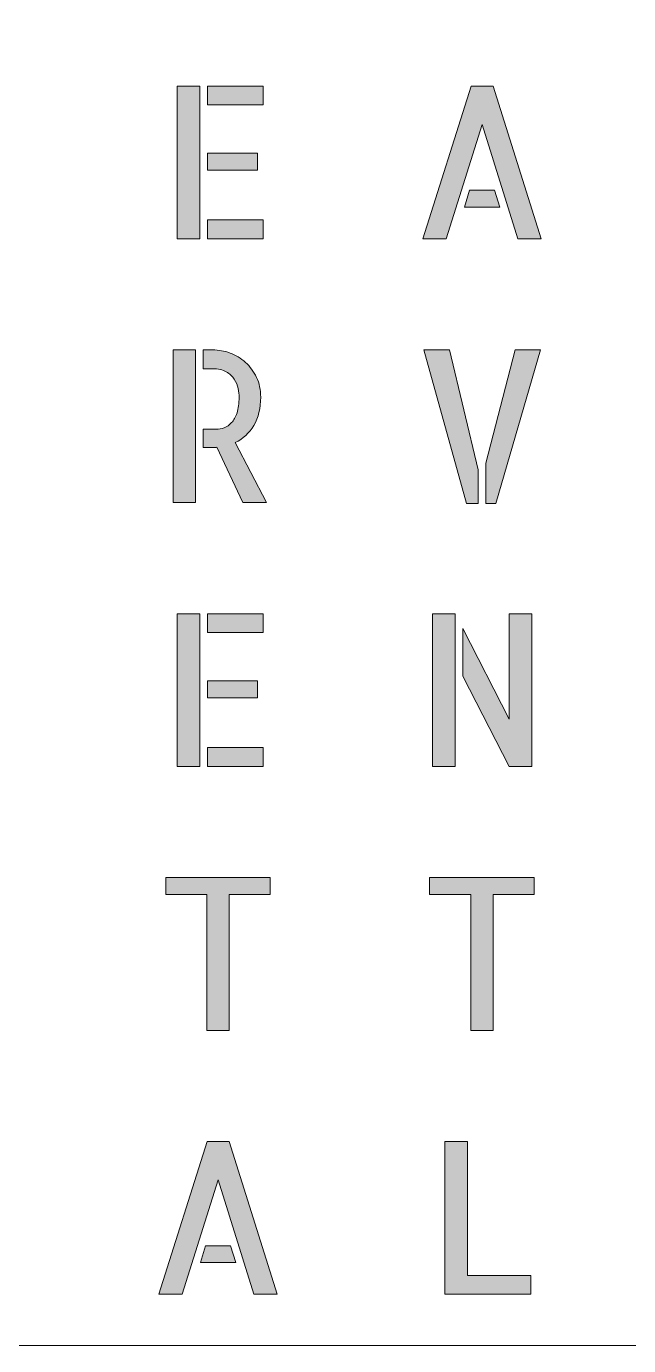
# Model space of a CAD drawing. Header units: millimetres. Extents: x -2 to 181, y -158 to 8.
# Drawn here: x 44.1 to 82.1, y -158.3 to -75 of the extents above; entities that cross this region are included whole.
import ezdxf

# ---------------------------------------------------------------- set-up
doc = ezdxf.new("R2010")
doc.units = ezdxf.units.MM
doc.header["$MEASUREMENT"] = 0
doc.layers.add('Laag 1', color=7, linetype='Continuous', lineweight=0)
doc.layers.add('Laag 2', color=7, linetype='Continuous', lineweight=0)

# ---------------------------------------------------------------- blocks, each defined once
blk = doc.blocks.new('Block_48')
at = {"layer": 'Laag 1', "true_color": 0x1d1d1b, "transparency": 33554687}
h = blk.add_hatch(color=250, dxfattribs=at)
h.dxf.hatch_style = 2
edge = h.paths.add_edge_path()
edge.add_spline(control_points=[(55.502, -87.227), (55.502, -87.227), (59.011, -87.227), (59.011, -87.227), (59.011, -87.227), (59.011, -88.419), (59.011, -88.419), (59.011, -88.419), (55.502, -88.419), (55.502, -88.419), (55.502, -88.419), (55.502, -87.227), (55.502, -87.227)], knot_values=[0, 0, 0, 0, 1, 1, 1, 2, 2, 2, 3, 3, 3, 4, 4, 4, 4], degree=3, periodic=0)
edge = h.paths.add_edge_path()
edge.add_spline(control_points=[(58.646, -84.072), (58.646, -84.072), (55.502, -84.072), (55.502, -84.072), (55.502, -84.072), (55.502, -82.999), (55.502, -82.999), (55.502, -82.999), (58.646, -82.999), (58.646, -82.999), (58.646, -82.999), (58.646, -84.072), (58.646, -84.072)], knot_values=[0, 0, 0, 0, 1, 1, 1, 2, 2, 2, 3, 3, 3, 4, 4, 4, 4], degree=3, periodic=0)
edge = h.paths.add_edge_path()
edge.add_spline(control_points=[(59.011, -78.77), (59.011, -78.77), (59.011, -79.962), (59.011, -79.962), (59.011, -79.962), (55.502, -79.962), (55.502, -79.962), (55.502, -79.962), (55.502, -78.77), (55.502, -78.77), (55.502, -78.77), (59.011, -78.77), (59.011, -78.77)], knot_values=[0, 0, 0, 0, 1, 1, 1, 2, 2, 2, 3, 3, 3, 4, 4, 4, 4], degree=3, periodic=0)
edge = h.paths.add_edge_path()
edge.add_spline(control_points=[(53.583, -78.77), (53.583, -78.77), (55.019, -78.77), (55.019, -78.77), (55.019, -78.77), (55.019, -88.419), (55.019, -88.419), (55.019, -88.419), (53.583, -88.419), (53.583, -88.419), (53.583, -88.419), (53.583, -78.77), (53.583, -78.77)], knot_values=[0, 0, 0, 0, 1, 1, 1, 2, 2, 2, 3, 3, 3, 4, 4, 4, 4], degree=3, periodic=0)
at = {"layer": 'Laag 1'}
for points in [[(53.583, -78.77), (53.583, -78.77), (55.019, -78.77), (55.019, -78.77), (55.019, -78.77), (55.019, -88.419), (55.019, -88.419), (55.019, -88.419), (53.583, -88.419), (53.583, -88.419), (53.583, -88.419), (53.583, -78.77), (53.583, -78.77)], [(59.011, -78.77), (59.011, -78.77), (59.011, -79.962), (59.011, -79.962), (59.011, -79.962), (55.502, -79.962), (55.502, -79.962), (55.502, -79.962), (55.502, -78.77), (55.502, -78.77), (55.502, -78.77), (59.011, -78.77), (59.011, -78.77)], [(58.646, -84.072), (58.646, -84.072), (55.502, -84.072), (55.502, -84.072), (55.502, -84.072), (55.502, -82.999), (55.502, -82.999), (55.502, -82.999), (58.646, -82.999), (58.646, -82.999), (58.646, -82.999), (58.646, -84.072), (58.646, -84.072)], [(55.502, -87.227), (55.502, -87.227), (59.011, -87.227), (59.011, -87.227), (59.011, -87.227), (59.011, -88.419), (59.011, -88.419), (59.011, -88.419), (55.502, -88.419), (55.502, -88.419), (55.502, -88.419), (55.502, -87.227), (55.502, -87.227)]]:
    blk.add_open_spline(points, degree=3, knots=[0, 0, 0, 0, 1, 1, 1, 2, 2, 2, 3, 3, 3, 4, 4, 4, 4], dxfattribs=at)
blk = doc.blocks.new('Block_49')
at = {"layer": 'Laag 1', "true_color": 0x1d1d1b, "transparency": 33554687}
h = blk.add_hatch(color=250, dxfattribs=at)
h.dxf.hatch_style = 2
edge = h.paths.add_edge_path()
edge.add_spline(control_points=[(73.623, -85.355), (73.623, -85.355), (73.964, -86.416), (73.964, -86.416), (73.964, -86.416), (71.715, -86.416), (71.715, -86.416), (71.715, -86.416), (72.045, -85.355), (72.045, -85.355), (72.045, -85.355), (73.623, -85.355), (73.623, -85.355)], knot_values=[0, 0, 0, 0, 1, 1, 1, 2, 2, 2, 3, 3, 3, 4, 4, 4, 4], degree=3, periodic=0)
edge = h.paths.add_edge_path()
edge.add_spline(control_points=[(76.555, -88.419), (76.555, -88.419), (75.095, -88.419), (75.095, -88.419), (75.095, -88.419), (72.846, -81.192), (72.846, -81.192), (72.846, -81.192), (70.573, -88.419), (70.573, -88.419), (70.573, -88.419), (69.101, -88.419), (69.101, -88.419), (69.101, -88.419), (72.139, -78.783), (72.139, -78.783), (72.139, -78.783), (73.54, -78.783), (73.54, -78.783), (73.54, -78.783), (76.555, -88.419), (76.555, -88.419)], knot_values=[0, 0, 0, 0, 1, 1, 1, 2, 2, 2, 3, 3, 3, 4, 4, 4, 5, 5, 5, 6, 6, 6, 7, 7, 7, 7], degree=3, periodic=0)
at = {"layer": 'Laag 1'}
for points, knots in [([(76.555, -88.419), (76.555, -88.419), (75.095, -88.419), (75.095, -88.419), (75.095, -88.419), (72.846, -81.192), (72.846, -81.192), (72.846, -81.192), (70.573, -88.419), (70.573, -88.419), (70.573, -88.419), (69.101, -88.419), (69.101, -88.419), (69.101, -88.419), (72.139, -78.783), (72.139, -78.783), (72.139, -78.783), (73.54, -78.783), (73.54, -78.783), (73.54, -78.783), (76.555, -88.419), (76.555, -88.419)], [0, 0, 0, 0, 1, 1, 1, 2, 2, 2, 3, 3, 3, 4, 4, 4, 5, 5, 5, 6, 6, 6, 7, 7, 7, 7]), ([(73.623, -85.355), (73.623, -85.355), (73.964, -86.416), (73.964, -86.416), (73.964, -86.416), (71.715, -86.416), (71.715, -86.416), (71.715, -86.416), (72.045, -85.355), (72.045, -85.355), (72.045, -85.355), (73.623, -85.355), (73.623, -85.355)], [0, 0, 0, 0, 1, 1, 1, 2, 2, 2, 3, 3, 3, 4, 4, 4, 4])]:
    blk.add_open_spline(points, degree=3, knots=knots, dxfattribs=at)
blk = doc.blocks.new('Block_57')
at = {"layer": 'Laag 1', "true_color": 0x1d1d1b, "transparency": 33554687}
h = blk.add_hatch(color=250, dxfattribs=at)
h.dxf.hatch_style = 2
edge = h.paths.add_edge_path()
edge.add_spline(control_points=[(59.223, -105.085), (59.223, -105.085), (57.727, -105.085), (57.727, -105.085), (57.727, -105.085), (56.09, -101.59), (56.09, -101.59), (56.067, -101.59), (56.041, -101.592), (56.014, -101.596), (55.986, -101.601), (55.945, -101.603), (55.89, -101.603), (55.835, -101.603), (55.755, -101.603), (55.649, -101.603), (55.543, -101.603), (55.404, -101.603), (55.231, -101.603), (55.231, -101.603), (55.231, -100.451), (55.231, -100.451), (55.231, -100.451), (56.032, -100.451), (56.032, -100.451), (56.204, -100.451), (56.377, -100.418), (56.55, -100.353), (56.722, -100.287), (56.879, -100.18), (57.021, -100.032), (57.162, -99.883), (57.276, -99.676), (57.362, -99.41), (57.448, -99.144), (57.492, -98.814), (57.492, -98.422), (57.492, -98.264), (57.472, -98.083), (57.433, -97.878), (57.393, -97.673), (57.313, -97.477), (57.191, -97.289), (57.07, -97.101), (56.899, -96.944), (56.679, -96.818), (56.459, -96.691), (56.169, -96.628), (55.808, -96.628), (55.808, -96.628), (55.231, -96.628), (55.231, -96.628), (55.231, -96.628), (55.231, -95.437), (55.231, -95.437), (55.231, -95.437), (55.831, -95.437), (55.831, -95.437), (56.2, -95.437), (56.565, -95.502), (56.926, -95.633), (57.287, -95.764), (57.611, -95.96), (57.898, -96.222), (58.184, -96.484), (58.416, -96.8), (58.593, -97.171), (58.769, -97.542), (58.858, -97.959), (58.858, -98.422), (58.858, -99.12), (58.712, -99.713), (58.422, -100.202), (58.131, -100.691), (57.739, -101.053), (57.244, -101.289), (57.244, -101.289), (59.223, -105.085), (59.223, -105.085)], knot_values=[0, 0, 0, 0, 1, 1, 1, 2, 2, 2, 3, 3, 3, 4, 4, 4, 5, 5, 5, 6, 6, 6, 7, 7, 7, 8, 8, 8, 9, 9, 9, 10, 10, 10, 11, 11, 11, 12, 12, 12, 13, 13, 13, 14, 14, 14, 15, 15, 15, 16, 16, 16, 17, 17, 17, 18, 18, 18, 19, 19, 19, 20, 20, 20, 21, 21, 21, 22, 22, 22, 23, 23, 23, 24, 24, 24, 25, 25, 25, 26, 26, 26, 26], degree=3, periodic=0)
edge = h.paths.add_edge_path()
edge.add_spline(control_points=[(53.335, -95.437), (53.335, -95.437), (54.748, -95.437), (54.748, -95.437), (54.748, -95.437), (54.748, -105.085), (54.748, -105.085), (54.748, -105.085), (53.335, -105.085), (53.335, -105.085), (53.335, -105.085), (53.335, -95.437), (53.335, -95.437)], knot_values=[0, 0, 0, 0, 1, 1, 1, 2, 2, 2, 3, 3, 3, 4, 4, 4, 4], degree=3, periodic=0)
at = {"layer": 'Laag 1'}
for points, knots in [([(53.335, -95.437), (53.335, -95.437), (54.748, -95.437), (54.748, -95.437), (54.748, -95.437), (54.748, -105.085), (54.748, -105.085), (54.748, -105.085), (53.335, -105.085), (53.335, -105.085), (53.335, -105.085), (53.335, -95.437), (53.335, -95.437)], [0, 0, 0, 0, 1, 1, 1, 2, 2, 2, 3, 3, 3, 4, 4, 4, 4]), ([(59.223, -105.085), (59.223, -105.085), (57.727, -105.085), (57.727, -105.085), (57.727, -105.085), (56.09, -101.59), (56.09, -101.59), (56.067, -101.59), (56.041, -101.592), (56.014, -101.596), (55.986, -101.601), (55.945, -101.603), (55.89, -101.603), (55.835, -101.603), (55.755, -101.603), (55.649, -101.603), (55.543, -101.603), (55.404, -101.603), (55.231, -101.603), (55.231, -101.603), (55.231, -100.451), (55.231, -100.451), (55.231, -100.451), (56.032, -100.451), (56.032, -100.451), (56.204, -100.451), (56.377, -100.418), (56.55, -100.353), (56.722, -100.287), (56.879, -100.18), (57.021, -100.032), (57.162, -99.883), (57.276, -99.676), (57.362, -99.41), (57.448, -99.144), (57.492, -98.814), (57.492, -98.422), (57.492, -98.264), (57.472, -98.083), (57.433, -97.878), (57.393, -97.673), (57.313, -97.477), (57.191, -97.289), (57.07, -97.101), (56.899, -96.944), (56.679, -96.818), (56.459, -96.691), (56.169, -96.628), (55.808, -96.628), (55.808, -96.628), (55.231, -96.628), (55.231, -96.628), (55.231, -96.628), (55.231, -95.437), (55.231, -95.437), (55.231, -95.437), (55.831, -95.437), (55.831, -95.437), (56.2, -95.437), (56.565, -95.502), (56.926, -95.633), (57.287, -95.764), (57.611, -95.96), (57.898, -96.222), (58.184, -96.484), (58.416, -96.8), (58.593, -97.171), (58.769, -97.542), (58.858, -97.959), (58.858, -98.422), (58.858, -99.12), (58.712, -99.713), (58.422, -100.202), (58.131, -100.691), (57.739, -101.053), (57.244, -101.289), (57.244, -101.289), (59.223, -105.085), (59.223, -105.085)], [0, 0, 0, 0, 1, 1, 1, 2, 2, 2, 3, 3, 3, 4, 4, 4, 5, 5, 5, 6, 6, 6, 7, 7, 7, 8, 8, 8, 9, 9, 9, 10, 10, 10, 11, 11, 11, 12, 12, 12, 13, 13, 13, 14, 14, 14, 15, 15, 15, 16, 16, 16, 17, 17, 17, 18, 18, 18, 19, 19, 19, 20, 20, 20, 21, 21, 21, 22, 22, 22, 23, 23, 23, 24, 24, 24, 25, 25, 25, 26, 26, 26, 26])]:
    blk.add_open_spline(points, degree=3, knots=knots, dxfattribs=at)
blk = doc.blocks.new('Block_58')
at = {"layer": 'Laag 1', "true_color": 0x1d1d1b, "transparency": 33554687}
h = blk.add_hatch(color=250, dxfattribs=at)
h.dxf.hatch_style = 2
edge = h.paths.add_edge_path()
edge.add_spline(control_points=[(74.918, -95.437), (74.918, -95.437), (76.519, -95.437), (76.519, -95.437), (76.519, -95.437), (73.694, -105.137), (73.694, -105.137), (73.694, -105.137), (73.081, -105.137), (73.081, -105.137), (73.081, -105.137), (73.081, -102.585), (73.081, -102.585), (73.081, -102.585), (74.918, -95.437), (74.918, -95.437)], knot_values=[0, 0, 0, 0, 1, 1, 1, 2, 2, 2, 3, 3, 3, 4, 4, 4, 5, 5, 5, 5], degree=3, periodic=0)
edge = h.paths.add_edge_path()
edge.add_spline(control_points=[(69.16, -95.437), (69.16, -95.437), (70.773, -95.437), (70.773, -95.437), (70.773, -95.437), (72.598, -103.004), (72.598, -103.004), (72.598, -103.004), (72.598, -105.137), (72.598, -105.137), (72.598, -105.137), (71.857, -105.137), (71.857, -105.137), (71.857, -105.137), (69.16, -95.437), (69.16, -95.437)], knot_values=[0, 0, 0, 0, 1, 1, 1, 2, 2, 2, 3, 3, 3, 4, 4, 4, 5, 5, 5, 5], degree=3, periodic=0)
at = {"layer": 'Laag 1'}
for points in [[(69.16, -95.437), (69.16, -95.437), (70.773, -95.437), (70.773, -95.437), (70.773, -95.437), (72.598, -103.004), (72.598, -103.004), (72.598, -103.004), (72.598, -105.137), (72.598, -105.137), (72.598, -105.137), (71.857, -105.137), (71.857, -105.137), (71.857, -105.137), (69.16, -95.437), (69.16, -95.437)], [(74.918, -95.437), (74.918, -95.437), (76.519, -95.437), (76.519, -95.437), (76.519, -95.437), (73.694, -105.137), (73.694, -105.137), (73.694, -105.137), (73.081, -105.137), (73.081, -105.137), (73.081, -105.137), (73.081, -102.585), (73.081, -102.585), (73.081, -102.585), (74.918, -95.437), (74.918, -95.437)]]:
    blk.add_open_spline(points, degree=3, knots=[0, 0, 0, 0, 1, 1, 1, 2, 2, 2, 3, 3, 3, 4, 4, 4, 5, 5, 5, 5], dxfattribs=at)
blk = doc.blocks.new('Block_66')
at = {"layer": 'Laag 1', "true_color": 0x1d1d1b, "transparency": 33554687}
h = blk.add_hatch(color=250, dxfattribs=at)
h.dxf.hatch_style = 2
edge = h.paths.add_edge_path()
edge.add_spline(control_points=[(55.502, -120.56), (55.502, -120.56), (59.011, -120.56), (59.011, -120.56), (59.011, -120.56), (59.011, -121.752), (59.011, -121.752), (59.011, -121.752), (55.502, -121.752), (55.502, -121.752), (55.502, -121.752), (55.502, -120.56), (55.502, -120.56)], knot_values=[0, 0, 0, 0, 1, 1, 1, 2, 2, 2, 3, 3, 3, 4, 4, 4, 4], degree=3, periodic=0)
edge = h.paths.add_edge_path()
edge.add_spline(control_points=[(58.646, -117.405), (58.646, -117.405), (55.502, -117.405), (55.502, -117.405), (55.502, -117.405), (55.502, -116.332), (55.502, -116.332), (55.502, -116.332), (58.646, -116.332), (58.646, -116.332), (58.646, -116.332), (58.646, -117.405), (58.646, -117.405)], knot_values=[0, 0, 0, 0, 1, 1, 1, 2, 2, 2, 3, 3, 3, 4, 4, 4, 4], degree=3, periodic=0)
edge = h.paths.add_edge_path()
edge.add_spline(control_points=[(59.011, -112.103), (59.011, -112.103), (59.011, -113.295), (59.011, -113.295), (59.011, -113.295), (55.502, -113.295), (55.502, -113.295), (55.502, -113.295), (55.502, -112.103), (55.502, -112.103), (55.502, -112.103), (59.011, -112.103), (59.011, -112.103)], knot_values=[0, 0, 0, 0, 1, 1, 1, 2, 2, 2, 3, 3, 3, 4, 4, 4, 4], degree=3, periodic=0)
edge = h.paths.add_edge_path()
edge.add_spline(control_points=[(53.583, -112.103), (53.583, -112.103), (55.019, -112.103), (55.019, -112.103), (55.019, -112.103), (55.019, -121.752), (55.019, -121.752), (55.019, -121.752), (53.583, -121.752), (53.583, -121.752), (53.583, -121.752), (53.583, -112.103), (53.583, -112.103)], knot_values=[0, 0, 0, 0, 1, 1, 1, 2, 2, 2, 3, 3, 3, 4, 4, 4, 4], degree=3, periodic=0)
at = {"layer": 'Laag 1'}
for points in [[(53.583, -112.103), (53.583, -112.103), (55.019, -112.103), (55.019, -112.103), (55.019, -112.103), (55.019, -121.752), (55.019, -121.752), (55.019, -121.752), (53.583, -121.752), (53.583, -121.752), (53.583, -121.752), (53.583, -112.103), (53.583, -112.103)], [(59.011, -112.103), (59.011, -112.103), (59.011, -113.295), (59.011, -113.295), (59.011, -113.295), (55.502, -113.295), (55.502, -113.295), (55.502, -113.295), (55.502, -112.103), (55.502, -112.103), (55.502, -112.103), (59.011, -112.103), (59.011, -112.103)], [(58.646, -117.405), (58.646, -117.405), (55.502, -117.405), (55.502, -117.405), (55.502, -117.405), (55.502, -116.332), (55.502, -116.332), (55.502, -116.332), (58.646, -116.332), (58.646, -116.332), (58.646, -116.332), (58.646, -117.405), (58.646, -117.405)], [(55.502, -120.56), (55.502, -120.56), (59.011, -120.56), (59.011, -120.56), (59.011, -120.56), (59.011, -121.752), (59.011, -121.752), (59.011, -121.752), (55.502, -121.752), (55.502, -121.752), (55.502, -121.752), (55.502, -120.56), (55.502, -120.56)]]:
    blk.add_open_spline(points, degree=3, knots=[0, 0, 0, 0, 1, 1, 1, 2, 2, 2, 3, 3, 3, 4, 4, 4, 4], dxfattribs=at)
blk = doc.blocks.new('Block_67')
at = {"layer": 'Laag 1', "true_color": 0x1d1d1b, "transparency": 33554687}
h = blk.add_hatch(color=250, dxfattribs=at)
h.dxf.hatch_style = 2
edge = h.paths.add_edge_path()
edge.add_spline(control_points=[(74.535, -112.103), (74.535, -112.103), (75.972, -112.103), (75.972, -112.103), (75.972, -112.103), (75.972, -121.752), (75.972, -121.752), (75.972, -121.752), (74.535, -121.752), (74.535, -121.752), (74.535, -121.752), (71.615, -116.044), (71.615, -116.044), (71.615, -116.044), (71.615, -113.033), (71.615, -113.033), (71.615, -113.033), (74.535, -118.754), (74.535, -118.754), (74.535, -118.754), (74.535, -112.103), (74.535, -112.103)], knot_values=[0, 0, 0, 0, 1, 1, 1, 2, 2, 2, 3, 3, 3, 4, 4, 4, 5, 5, 5, 6, 6, 6, 7, 7, 7, 7], degree=3, periodic=0)
edge = h.paths.add_edge_path()
edge.add_spline(control_points=[(69.696, -121.752), (69.696, -121.752), (69.696, -112.103), (69.696, -112.103), (69.696, -112.103), (71.132, -112.103), (71.132, -112.103), (71.132, -112.103), (71.132, -121.752), (71.132, -121.752), (71.132, -121.752), (69.696, -121.752), (69.696, -121.752)], knot_values=[0, 0, 0, 0, 1, 1, 1, 2, 2, 2, 3, 3, 3, 4, 4, 4, 4], degree=3, periodic=0)
at = {"layer": 'Laag 1'}
for points, knots in [([(69.696, -121.752), (69.696, -121.752), (69.696, -112.103), (69.696, -112.103), (69.696, -112.103), (71.132, -112.103), (71.132, -112.103), (71.132, -112.103), (71.132, -121.752), (71.132, -121.752), (71.132, -121.752), (69.696, -121.752), (69.696, -121.752)], [0, 0, 0, 0, 1, 1, 1, 2, 2, 2, 3, 3, 3, 4, 4, 4, 4]), ([(74.535, -112.103), (74.535, -112.103), (75.972, -112.103), (75.972, -112.103), (75.972, -112.103), (75.972, -121.752), (75.972, -121.752), (75.972, -121.752), (74.535, -121.752), (74.535, -121.752), (74.535, -121.752), (71.615, -116.044), (71.615, -116.044), (71.615, -116.044), (71.615, -113.033), (71.615, -113.033), (71.615, -113.033), (74.535, -118.754), (74.535, -118.754), (74.535, -118.754), (74.535, -112.103), (74.535, -112.103)], [0, 0, 0, 0, 1, 1, 1, 2, 2, 2, 3, 3, 3, 4, 4, 4, 5, 5, 5, 6, 6, 6, 7, 7, 7, 7])]:
    blk.add_open_spline(points, degree=3, knots=knots, dxfattribs=at)
blk = doc.blocks.new('Block_91')
at = {"layer": 'Laag 1', "true_color": 0x1d1d1b, "transparency": 33554687}
h = blk.add_hatch(color=250, dxfattribs=at)
h.dxf.hatch_style = 2
edge = h.paths.add_edge_path()
edge.add_spline(control_points=[(59.464, -128.77), (59.464, -128.77), (59.464, -129.844), (59.464, -129.844), (59.464, -129.844), (56.873, -129.844), (56.873, -129.844), (56.873, -129.844), (56.873, -138.418), (56.873, -138.418), (56.873, -138.418), (55.448, -138.418), (55.448, -138.418), (55.448, -138.418), (55.448, -129.844), (55.448, -129.844), (55.448, -129.844), (52.858, -129.844), (52.858, -129.844), (52.858, -129.844), (52.858, -128.77), (52.858, -128.77), (52.858, -128.77), (59.464, -128.77), (59.464, -128.77)], knot_values=[0, 0, 0, 0, 1, 1, 1, 2, 2, 2, 3, 3, 3, 4, 4, 4, 5, 5, 5, 6, 6, 6, 7, 7, 7, 8, 8, 8, 8], degree=3, periodic=0)
at = {"layer": 'Laag 1'}
blk.add_open_spline([(59.464, -128.77), (59.464, -128.77), (59.464, -129.844), (59.464, -129.844), (59.464, -129.844), (56.873, -129.844), (56.873, -129.844), (56.873, -129.844), (56.873, -138.418), (56.873, -138.418), (56.873, -138.418), (55.448, -138.418), (55.448, -138.418), (55.448, -138.418), (55.448, -129.844), (55.448, -129.844), (55.448, -129.844), (52.858, -129.844), (52.858, -129.844), (52.858, -129.844), (52.858, -128.77), (52.858, -128.77), (52.858, -128.77), (59.464, -128.77), (59.464, -128.77)], degree=3, knots=[0, 0, 0, 0, 1, 1, 1, 2, 2, 2, 3, 3, 3, 4, 4, 4, 5, 5, 5, 6, 6, 6, 7, 7, 7, 8, 8, 8, 8], dxfattribs=at)
blk = doc.blocks.new('Block_92')
at = {"layer": 'Laag 1', "true_color": 0x1d1d1b, "transparency": 33554687}
h = blk.add_hatch(color=250, dxfattribs=at)
h.dxf.hatch_style = 2
edge = h.paths.add_edge_path()
edge.add_spline(control_points=[(76.13, -128.77), (76.13, -128.77), (76.13, -129.844), (76.13, -129.844), (76.13, -129.844), (73.54, -129.844), (73.54, -129.844), (73.54, -129.844), (73.54, -138.418), (73.54, -138.418), (73.54, -138.418), (72.115, -138.418), (72.115, -138.418), (72.115, -138.418), (72.115, -129.844), (72.115, -129.844), (72.115, -129.844), (69.525, -129.844), (69.525, -129.844), (69.525, -129.844), (69.525, -128.77), (69.525, -128.77), (69.525, -128.77), (76.13, -128.77), (76.13, -128.77)], knot_values=[0, 0, 0, 0, 1, 1, 1, 2, 2, 2, 3, 3, 3, 4, 4, 4, 5, 5, 5, 6, 6, 6, 7, 7, 7, 8, 8, 8, 8], degree=3, periodic=0)
at = {"layer": 'Laag 1'}
blk.add_open_spline([(76.13, -128.77), (76.13, -128.77), (76.13, -129.844), (76.13, -129.844), (76.13, -129.844), (73.54, -129.844), (73.54, -129.844), (73.54, -129.844), (73.54, -138.418), (73.54, -138.418), (73.54, -138.418), (72.115, -138.418), (72.115, -138.418), (72.115, -138.418), (72.115, -129.844), (72.115, -129.844), (72.115, -129.844), (69.525, -129.844), (69.525, -129.844), (69.525, -129.844), (69.525, -128.77), (69.525, -128.77), (69.525, -128.77), (76.13, -128.77), (76.13, -128.77)], degree=3, knots=[0, 0, 0, 0, 1, 1, 1, 2, 2, 2, 3, 3, 3, 4, 4, 4, 5, 5, 5, 6, 6, 6, 7, 7, 7, 8, 8, 8, 8], dxfattribs=at)
blk = doc.blocks.new('Block_100')
at = {"layer": 'Laag 1', "true_color": 0x1d1d1b, "transparency": 33554687}
h = blk.add_hatch(color=250, dxfattribs=at)
h.dxf.hatch_style = 2
edge = h.paths.add_edge_path()
edge.add_spline(control_points=[(56.956, -152.022), (56.956, -152.022), (57.297, -153.082), (57.297, -153.082), (57.297, -153.082), (55.048, -153.082), (55.048, -153.082), (55.048, -153.082), (55.378, -152.022), (55.378, -152.022), (55.378, -152.022), (56.956, -152.022), (56.956, -152.022)], knot_values=[0, 0, 0, 0, 1, 1, 1, 2, 2, 2, 3, 3, 3, 4, 4, 4, 4], degree=3, periodic=0)
edge = h.paths.add_edge_path()
edge.add_spline(control_points=[(59.887, -155.085), (59.887, -155.085), (58.427, -155.085), (58.427, -155.085), (58.427, -155.085), (56.178, -147.859), (56.178, -147.859), (56.178, -147.859), (53.906, -155.085), (53.906, -155.085), (53.906, -155.085), (52.434, -155.085), (52.434, -155.085), (52.434, -155.085), (55.472, -145.45), (55.472, -145.45), (55.472, -145.45), (56.873, -145.45), (56.873, -145.45), (56.873, -145.45), (59.887, -155.085), (59.887, -155.085)], knot_values=[0, 0, 0, 0, 1, 1, 1, 2, 2, 2, 3, 3, 3, 4, 4, 4, 5, 5, 5, 6, 6, 6, 7, 7, 7, 7], degree=3, periodic=0)
at = {"layer": 'Laag 1'}
for points, knots in [([(59.887, -155.085), (59.887, -155.085), (58.427, -155.085), (58.427, -155.085), (58.427, -155.085), (56.178, -147.859), (56.178, -147.859), (56.178, -147.859), (53.906, -155.085), (53.906, -155.085), (53.906, -155.085), (52.434, -155.085), (52.434, -155.085), (52.434, -155.085), (55.472, -145.45), (55.472, -145.45), (55.472, -145.45), (56.873, -145.45), (56.873, -145.45), (56.873, -145.45), (59.887, -155.085), (59.887, -155.085)], [0, 0, 0, 0, 1, 1, 1, 2, 2, 2, 3, 3, 3, 4, 4, 4, 5, 5, 5, 6, 6, 6, 7, 7, 7, 7]), ([(56.956, -152.022), (56.956, -152.022), (57.297, -153.082), (57.297, -153.082), (57.297, -153.082), (55.048, -153.082), (55.048, -153.082), (55.048, -153.082), (55.378, -152.022), (55.378, -152.022), (55.378, -152.022), (56.956, -152.022), (56.956, -152.022)], [0, 0, 0, 0, 1, 1, 1, 2, 2, 2, 3, 3, 3, 4, 4, 4, 4])]:
    blk.add_open_spline(points, degree=3, knots=knots, dxfattribs=at)
blk = doc.blocks.new('Block_101')
at = {"layer": 'Laag 1', "true_color": 0x1d1d1b, "transparency": 33554687}
h = blk.add_hatch(color=250, dxfattribs=at)
h.dxf.hatch_style = 2
edge = h.paths.add_edge_path()
edge.add_spline(control_points=[(71.921, -145.437), (71.921, -145.437), (71.921, -153.894), (71.921, -153.894), (71.921, -153.894), (75.913, -153.894), (75.913, -153.894), (75.913, -153.894), (75.913, -155.085), (75.913, -155.085), (75.913, -155.085), (70.485, -155.085), (70.485, -155.085), (70.485, -155.085), (70.485, -145.437), (70.485, -145.437), (70.485, -145.437), (71.921, -145.437), (71.921, -145.437)], knot_values=[0, 0, 0, 0, 1, 1, 1, 2, 2, 2, 3, 3, 3, 4, 4, 4, 5, 5, 5, 6, 6, 6, 6], degree=3, periodic=0)
at = {"layer": 'Laag 1'}
blk.add_open_spline([(71.921, -145.437), (71.921, -145.437), (71.921, -153.894), (71.921, -153.894), (71.921, -153.894), (75.913, -153.894), (75.913, -153.894), (75.913, -153.894), (75.913, -155.085), (75.913, -155.085), (75.913, -155.085), (70.485, -155.085), (70.485, -155.085), (70.485, -155.085), (70.485, -145.437), (70.485, -145.437), (70.485, -145.437), (71.921, -145.437), (71.921, -145.437)], degree=3, knots=[0, 0, 0, 0, 1, 1, 1, 2, 2, 2, 3, 3, 3, 4, 4, 4, 5, 5, 5, 6, 6, 6, 6], dxfattribs=at)

msp = doc.modelspace()

# ---------------------------------------------------------------- linework, layer by layer
at = {"layer": 'Laag 2', "color": 250, "lineweight": 18, "true_color": 0x1d1d1b}
msp.add_lwpolyline([(181.161, -158.333), (-2.172, -158.333), (-2.172, 8.333), (181.161, 8.333)], close=True, dxfattribs=at)

# ---------------------------------------------------------------- block references
at = {"layer": 'Laag 1'}
for name in ['Block_48', 'Block_49', 'Block_57', 'Block_58', 'Block_66', 'Block_67', 'Block_91', 'Block_92', 'Block_100', 'Block_101']:
    msp.add_blockref(name, (0, 0), dxfattribs=at)

doc.saveas('drawing.dxf')
